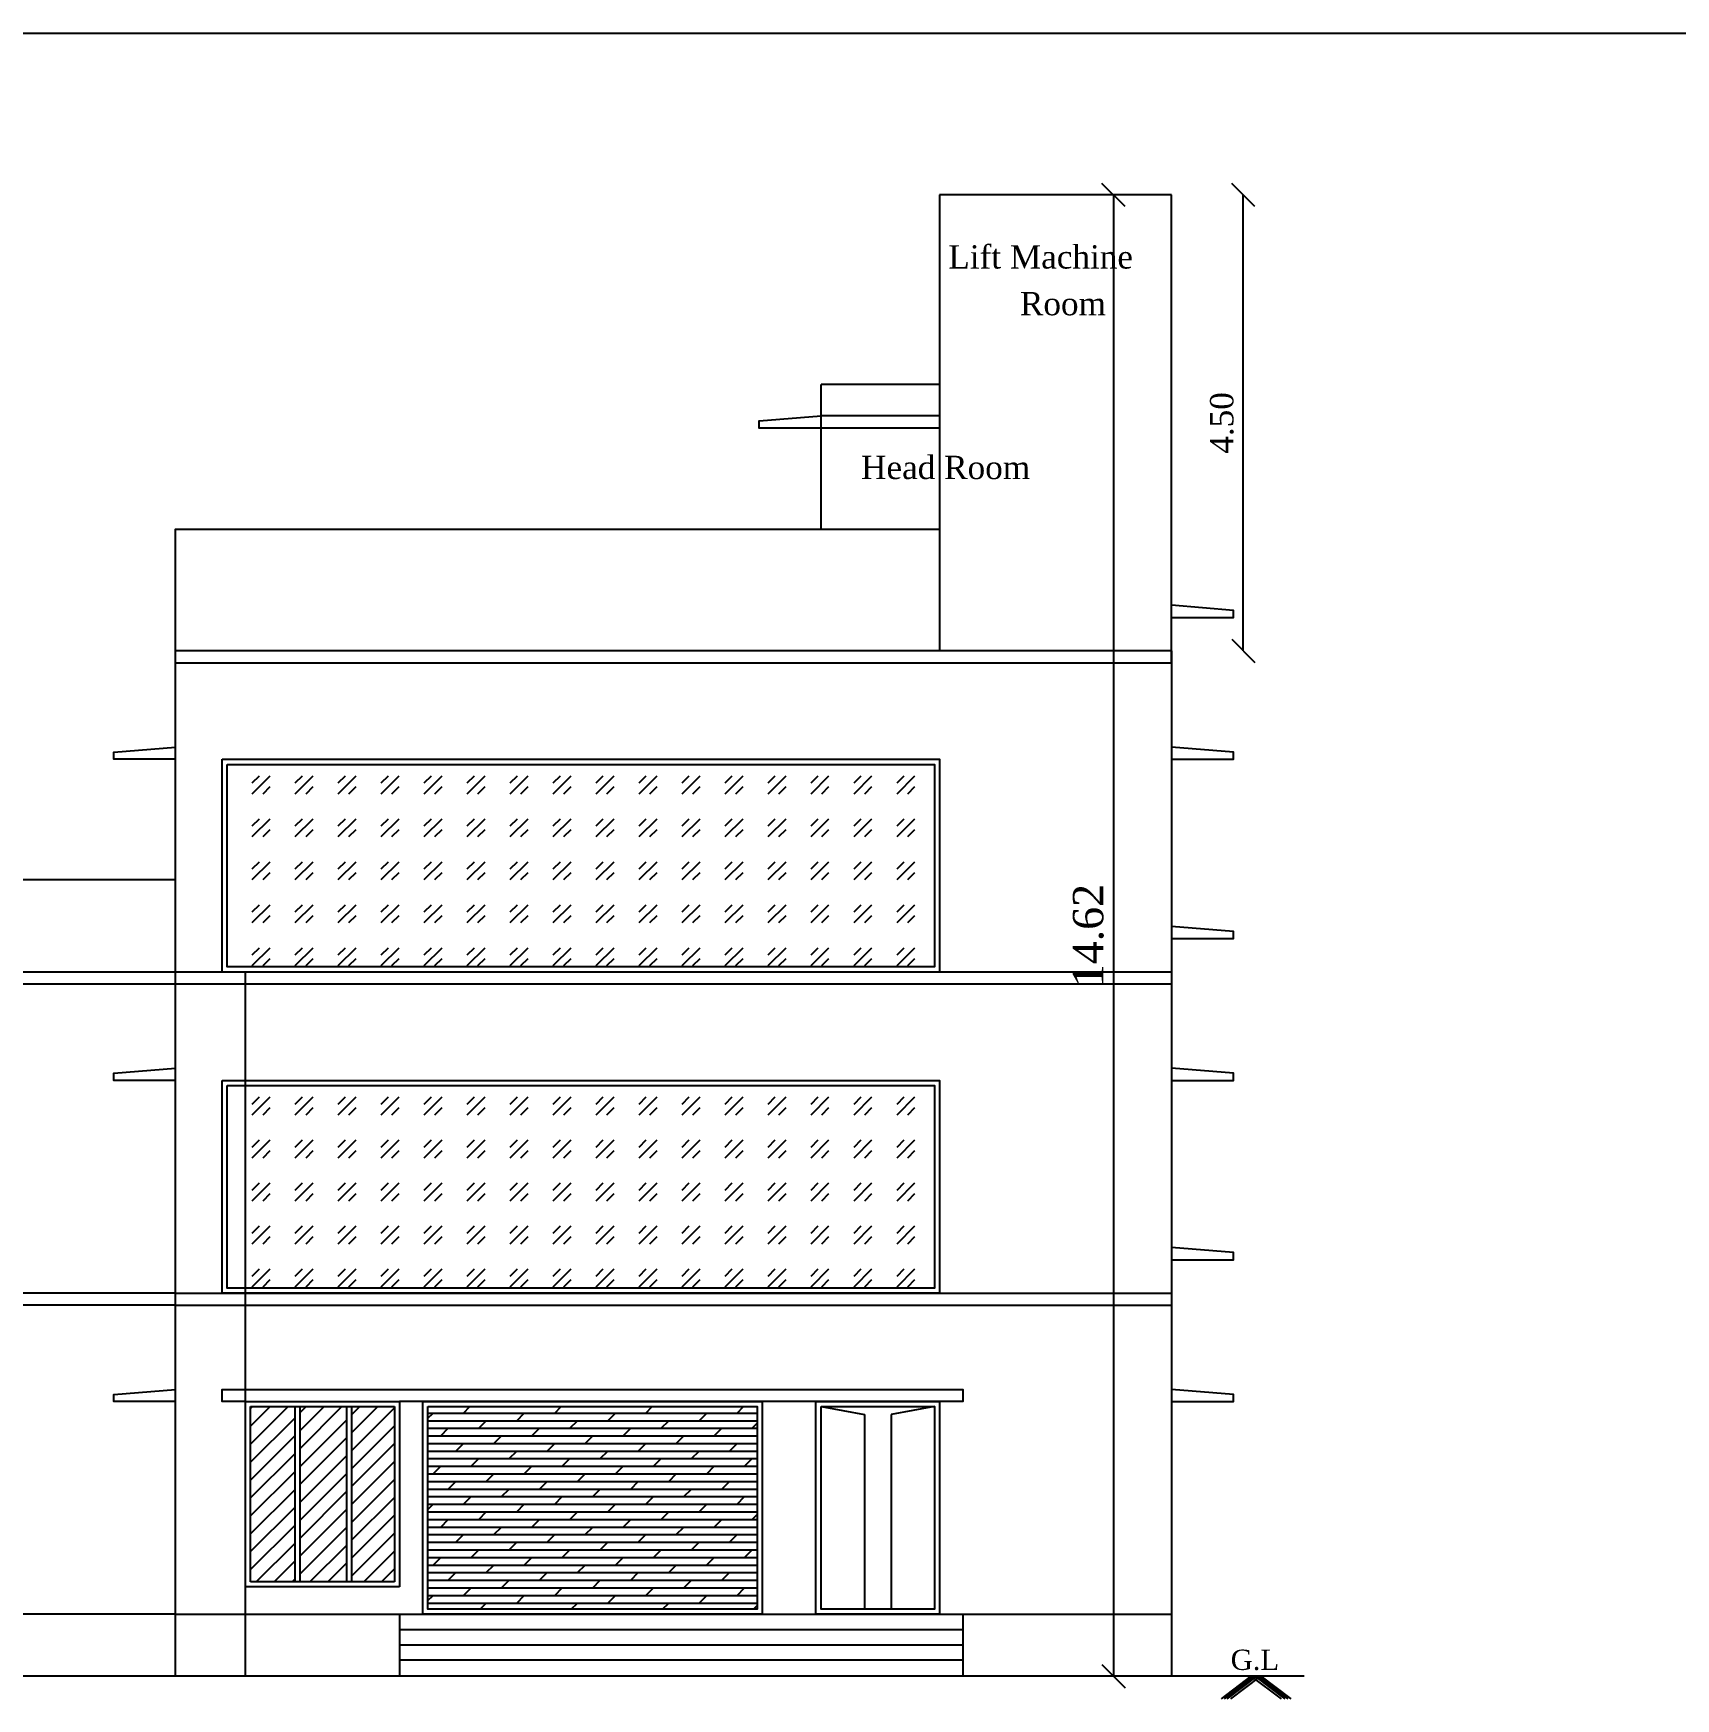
# Model space of a CAD drawing. Header units: metres. Extents: x 2 to 142, y 1 to 82.
# Drawn here: x 91.89 to 108.1, y 65.67 to 82.11 of the extents above; entities that cross this region are included whole.
import ezdxf

# ---------------------------------------------------------------- set-up
doc = ezdxf.new("R2010")
doc.units = ezdxf.units.M
doc.header["$MEASUREMENT"] = 0
doc.layers.add('BLK_1_TOTAL_HEIGHT', color=21, linetype='Continuous', lineweight=30)
doc.styles.get("Standard").update_dxf_attribs({"font": 'BOOKOS.TTF'})
doc.dimstyles.new('M', dxfattribs={"dimtxt": 0.3, "dimasz": 0.23, "dimexe": 0.18, "dimexo": 0.0625, "dimgap": 0.09, "dimtad": 1, "dimzin": 0, "dimdsep": 46, "dimtxsty": 'Standard', "dimblk": 'OBLIQUE', "dimcen": 0.09, "dimclrd": 256, "dimclre": 256, "dimclrt": 256, "dimadec": 0, "dimazin": 0, "dimtfac": 1, "dimtix": 1, "dimtofl": 0, "dimtmove": 0, "dimatfit": 3, "dimfxl": 0, "dimtolj": 1, "dimtzin": 0, "dimarcsym": 0})
doc.dimstyles.get("Standard").update_dxf_attribs({"dimtxt": 0.23, "dimasz": 0.23, "dimexe": 0.18, "dimexo": 0.0625, "dimgap": 0.09, "dimtad": 1, "dimzin": 0, "dimdsep": 46, "dimtxsty": 'Standard', "dimblk": 'OBLIQUE', "dimcen": 0.09, "dimse1": 1, "dimse2": 1, "dimclrd": 256, "dimclre": 256, "dimclrt": 256, "dimadec": 0, "dimazin": 0, "dimtfac": 1, "dimtix": 1, "dimtofl": 0, "dimtmove": 0, "dimatfit": 3, "dimfxl": 0, "dimtolj": 1, "dimtzin": 0, "dimarcsym": 0})

# ---------------------------------------------------------------- blocks, each defined once
blk = doc.blocks.new('_Oblique')
at = {"color": 0, "linetype": 'ByBlock', "lineweight": -2}
blk.add_line((-0.5, -0.5), (0.5, 0.5), dxfattribs=at)
blk = doc.blocks.new('*D105')
at = {"lineweight": -2}
blk.add_line((103.835, 76.016), (103.835, 80.516), dxfattribs=at)
at = {"layer": 'Defpoints', "color": 0}
for p in [(103.127, 80.516), (103.835, 80.516), (103.127, 76.016)]:
    blk.add_point(p, dxfattribs=at)
at = {"lineweight": -2, "xscale": 0.23, "yscale": 0.23, "zscale": 0.23}
for p, rotation in [((103.835, 80.516), 90), ((103.835, 76.016), 270)]:
    blk.add_blockref('_Oblique', p, dxfattribs=dict(at, rotation=rotation))
at = {"insert": (103.624, 78.266), "char_height": 0.23, "attachment_point": 5, "rotation": 90}
blk.add_mtext('\\A1;4.50', dxfattribs=at)
blk = doc.blocks.new('*D342')
at = {"layer": 'BLK_1_TOTAL_HEIGHT', "lineweight": -2}
for p, q in [((103.064, 80.516), (102.374, 80.516)), ((102.554, 80.516), (102.554, 65.896)), ((103.064, 65.896), (102.374, 65.896))]:
    blk.add_line(p, q, dxfattribs=at)
at = {"layer": 'Defpoints', "color": 0}
for p in [(103.127, 80.516), (102.554, 65.896), (103.127, 65.896)]:
    blk.add_point(p, dxfattribs=at)
at = {"layer": 'BLK_1_TOTAL_HEIGHT', "lineweight": -2, "xscale": 0.23, "yscale": 0.23, "zscale": 0.23}
for p, rotation in [((102.554, 80.516), 90), ((102.554, 65.896), 270)]:
    blk.add_blockref('_Oblique', p, dxfattribs=dict(at, rotation=rotation))
at = {"layer": 'BLK_1_TOTAL_HEIGHT', "insert": (102.306, 73.206), "char_height": 0.3, "attachment_point": 5, "rotation": 90}
blk.add_mtext('\\A1;14.62', dxfattribs=at)

msp = doc.modelspace()

# ---------------------------------------------------------------- hatches: boundary and pattern name
h = msp.add_hatch()
h.set_pattern_fill('GOST_GLASS', color=3, scale=0.05)
h.set_pattern_definition([(45, (-16824.32526, 1592.19875), (0.4242640687, 0), [0.25, -0.35]), (45, (-16824.2192, 1592.19875), (0.4242640687, 0), [0.1, -0.5]), (45, (-16824.32526, 1592.30482), (0.4242640687, 0), [0.1, -0.5])])
h.paths.add_polyline_path([(93.807, 74.896), (93.807, 72.896), (100.787, 72.896), (100.787, 74.896)])
h = msp.add_hatch()
h.set_pattern_fill('GOST_GLASS', color=3, scale=0.05)
h.set_pattern_definition([(45, (-16824.32526, 1589.02875), (0.4242640687, 0), [0.25, -0.35]), (45, (-16824.2192, 1589.02875), (0.4242640687, 0), [0.1, -0.5]), (45, (-16824.32526, 1589.13482), (0.4242640687, 0), [0.1, -0.5])])
h.paths.add_polyline_path([(93.807, 71.726), (93.807, 69.726), (100.787, 69.726), (100.787, 71.726)])
h = msp.add_hatch()
h.set_pattern_fill('ANSI31', color=3)
h.set_pattern_definition([(45, (-3.13306, 10.43618), (-0.08838835, 0.08838835), [])])
h.paths.add_polyline_path([(94.472, 68.556), (94.037, 68.556), (94.037, 66.826), (94.472, 66.826)])
h.paths.add_polyline_path([(94.983, 68.556), (94.522, 68.556), (94.522, 66.826), (94.983, 66.826)])
h.paths.add_polyline_path([(95.457, 68.556), (95.033, 68.556), (95.033, 66.826), (95.457, 66.826)])
h = msp.add_hatch()
h.set_pattern_fill('DOLMIT', color=3, scale=0.3)
h.set_pattern_definition([(0, (-16872.68697, 1585.6673), (0, 0.075), []), (45, (-16872.68697, 1585.6673), (-0.1499999997, 0.1499999997), [0.106066017, -0.2121320344])])
h.paths.add_polyline_path([(95.787, 68.556), (95.787, 66.556), (99.037, 66.556), (99.037, 68.556)])

# ---------------------------------------------------------------- linework, layer by layer
at = {"color": 2}
msp.add_line((2.246, 82.112), (142.246, 82.112), dxfattribs=at)
at = {"color": 1}
for p, q in [((103.127, 80.516), (100.837, 80.516)), ((100.837, 80.516), (100.837, 76.016)), ((103.127, 75.896), (103.127, 80.516)), ((100.837, 78.646), (99.667, 78.646)), ((99.667, 77.216), (99.667, 78.646)), ((100.837, 78.336), (99.667, 78.336)), ((100.837, 78.216), (99.667, 78.216)), ((103.127, 76.016), (93.297, 76.016)), ((93.297, 73.756), (93.297, 76.016)), ((103.127, 76.016), (103.127, 65.896)), ((103.127, 75.896), (93.297, 75.896)), ((93.297, 73.756), (75.447, 73.756)), ((93.297, 72.846), (93.297, 73.756)), ((93.297, 72.846), (75.447, 72.846)), ((93.297, 65.896), (93.297, 72.846)), ((103.127, 72.846), (93.297, 72.846)), ((93.987, 65.896), (93.987, 72.846)), ((93.297, 72.726), (75.447, 72.726)), ((103.127, 72.726), (93.297, 72.726)), ((93.297, 69.676), (75.447, 69.676)), ((93.297, 69.556), (75.447, 69.556)), ((93.297, 69.676), (103.127, 69.676)), ((93.297, 69.556), (103.127, 69.556)), ((93.297, 66.506), (75.447, 66.506)), ((93.297, 66.506), (75.447, 66.506)), ((93.297, 66.506), (103.127, 66.506)), ((95.507, 66.506), (95.507, 65.896)), ((101.067, 66.506), (101.067, 65.896)), ((104.434, 65.896), (74.714, 65.896)), ((103.91, 65.896), (103.615, 65.673)), ((103.94, 65.896), (103.645, 65.673)), ((103.968, 65.896), (103.672, 65.673)), ((104.006, 65.896), (103.709, 65.673)), ((103.91, 65.896), (104.207, 65.673)), ((103.948, 65.896), (104.244, 65.673)), ((103.978, 65.896), (104.274, 65.673)), ((104.008, 65.896), (104.303, 65.673))]:
    msp.add_line(p, q, dxfattribs=at)
at = {"color": 5}
for p, q in [((94.037, 66.826), (94.037, 68.556)), ((94.037, 68.556), (95.457, 68.556)), ((94.472, 68.556), (94.472, 66.826)), ((94.522, 68.556), (94.522, 66.826)), ((94.983, 68.556), (94.983, 66.826)), ((95.033, 68.556), (95.033, 66.826)), ((95.457, 68.556), (95.457, 66.826)), ((99.667, 68.556), (100.095, 68.477)), ((100.787, 68.556), (100.358, 68.477)), ((100.095, 68.477), (100.095, 66.556)), ((100.358, 68.477), (100.358, 66.556)), ((95.457, 66.826), (94.037, 66.826)), ((95.507, 66.356), (101.067, 66.356)), ((95.507, 66.206), (101.067, 66.206)), ((95.507, 66.056), (101.067, 66.056))]:
    msp.add_line(p, q, dxfattribs=at)
for points in [[(99.667, 78.216), (99.057, 78.216), (99.057, 78.286), (99.667, 78.336)], [(103.127, 76.346), (103.737, 76.346), (103.737, 76.416), (103.127, 76.466)], [(93.297, 74.946), (92.687, 74.946), (92.687, 75.016), (93.297, 75.066)], [(103.127, 74.946), (103.737, 74.946), (103.737, 75.016), (103.127, 75.066)], [(103.127, 73.176), (103.737, 73.176), (103.737, 73.246), (103.127, 73.296)], [(93.297, 71.776), (92.687, 71.776), (92.687, 71.846), (93.297, 71.896)], [(103.127, 71.776), (103.737, 71.776), (103.737, 71.846), (103.127, 71.896)], [(103.127, 70.006), (103.737, 70.006), (103.737, 70.076), (103.127, 70.126)], [(93.297, 68.606), (92.687, 68.606), (92.687, 68.676), (93.297, 68.726)], [(93.987, 68.606), (93.757, 68.606), (93.757, 68.726), (101.067, 68.726), (101.067, 68.606), (95.507, 68.606)], [(103.127, 68.606), (103.737, 68.606), (103.737, 68.676), (103.127, 68.726)]]:
    msp.add_lwpolyline(points, dxfattribs=at)
at = {"color": 1}
msp.add_lwpolyline([(93.297, 76.016), (93.297, 77.216), (100.837, 77.216)], dxfattribs=at)
at = {"color": 5}
for points in [[(93.757, 74.946), (100.837, 74.946), (100.837, 72.846), (93.757, 72.846)], [(93.807, 74.896), (100.787, 74.896), (100.787, 72.896), (93.807, 72.896)], [(93.757, 71.776), (100.837, 71.776), (100.837, 69.676), (93.757, 69.676)], [(93.807, 71.726), (100.787, 71.726), (100.787, 69.726), (93.807, 69.726)], [(95.507, 66.776), (93.987, 66.776), (93.987, 68.606), (95.507, 68.606)], [(95.737, 68.606), (99.087, 68.606), (99.087, 66.506), (95.737, 66.506)], [(95.787, 68.556), (99.037, 68.556), (99.037, 66.556), (95.787, 66.556)], [(99.617, 68.606), (100.837, 68.606), (100.837, 66.506), (99.617, 66.506)], [(99.667, 68.556), (100.787, 68.556), (100.787, 66.556), (99.667, 66.556)]]:
    msp.add_lwpolyline(points, close=True, dxfattribs=at)

# ---------------------------------------------------------------- texts
for s, p in [('Lift Machine ', (100.923, 79.79)), (' Room', (101.543, 79.329)), ('Head Room', (100.062, 77.712))]:
    msp.add_text(s, height=0.23).set_placement(p)
at = {"color": 0}
msp.add_text('G.L', height=0.2, dxfattribs=at).set_placement((103.71, 65.957))

# ---------------------------------------------------------------- dimensions: what is measured, and where the dimension line sits
dim = msp.add_linear_dim(base=(103.835, 80.516), p1=(103.127, 76.016), p2=(103.127, 80.516), angle=90, dimstyle='Standard')
dim.commit()
dim.dimension.update_dxf_attribs({"geometry": '*D105', "text_midpoint": (103.624, 78.266)})
at = {"layer": 'BLK_1_TOTAL_HEIGHT', "color": 21}
dim = msp.add_linear_dim(base=(102.554, 65.896), p1=(103.127, 80.516), p2=(103.127, 65.896), angle=90, dimstyle='M', dxfattribs=at)
dim.commit()
dim.dimension.update_dxf_attribs({"geometry": '*D342', "text_midpoint": (102.306, 73.206)})

doc.saveas('drawing.dxf')
